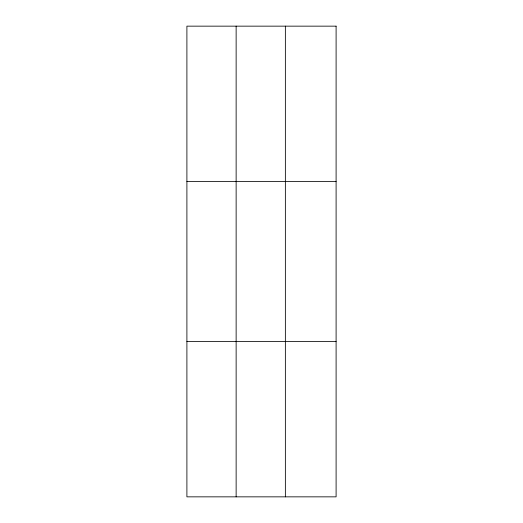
<?xml version="1.0" encoding="UTF-8"?>
<svg xmlns="http://www.w3.org/2000/svg" width="523" height="523" viewBox="0 0 523 523"><rect width="100%" height="100%" fill="white"/><g stroke="black" fill="none" stroke-linecap="round" stroke-linejoin="round"><path stroke-width="0.78" d="M236.135 496.85L236.135 26.15M285.368 496.85L285.368 26.15M186.901 181.481L336.099 181.481M186.901 341.519L336.099 341.519M336.099 26.15L336.099 496.85L186.901 496.85L186.901 26.15L336.099 26.15"/></g></svg>
